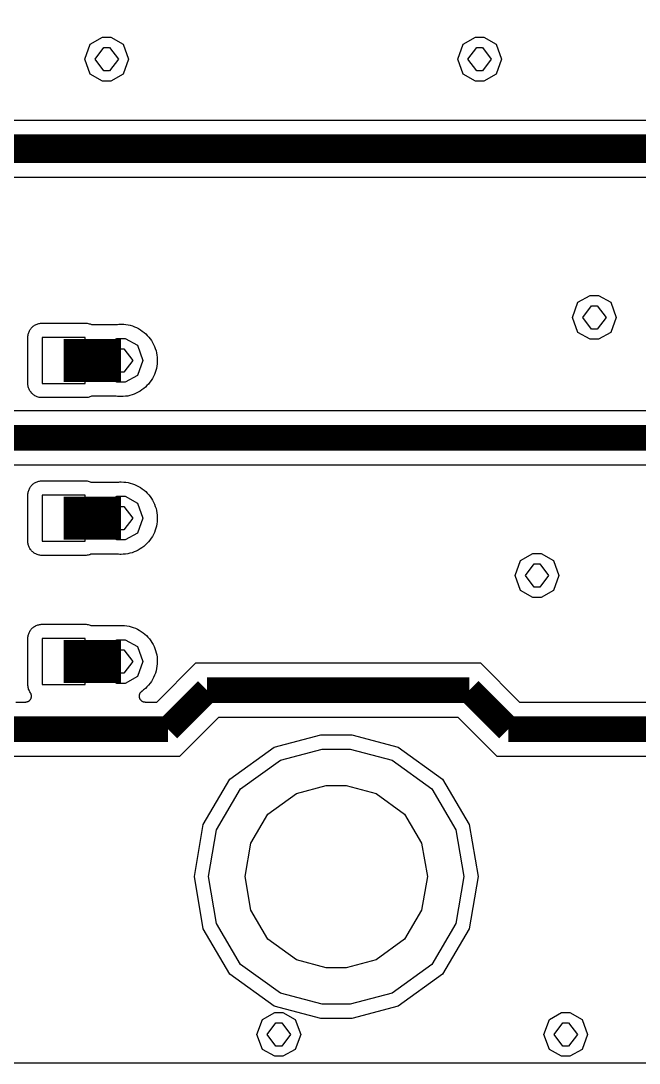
# Model space of a CAD drawing. Extents: x -0.15 to 4.85, y -1.33 to 3.4.
# Drawn here: x 1.004 to 1.428, y 0.02 to 0.735 of the extents above; entities that cross this region are included whole.
import ezdxf

# ---------------------------------------------------------------- set-up
doc = ezdxf.new("R2010")
doc.units = 0
doc.layers.get('0').update_dxf_attribs({"linetype": 'CONTINUOUS'})

msp = doc.modelspace()

# ---------------------------------------------------------------- linework, layer by layer
at = {"color": 0}
for points in [[(4.68501, 0.019677), (0.019705, 0.019677), (0.019705, 2.69688)], [(0.907617, 0.735443), (0.907835, 0.734846), (0.908051, 0.734303), (0.908214, 0.733707), (0.908322, 0.73311), (0.908431, 0.732512), (0.908485, 0.731917), (0.908485, 0.731319), (0.908485, 0.664858), (0.919065, 0.664858), (0.919444, 0.665076), (0.920856, 0.665618), (0.922157, 0.666053), (0.923514, 0.666378), (0.924869, 0.666649), (0.926281, 0.666813), (0.927636, 0.666813), (1.64292, 0.666813), (1.9655, 0.989457)], [(1.65925, 0.627478), (0.927636, 0.627478)], [(0.903657, 0.467539), (2.246, 0.467539)], [(2.246, 0.430104), (0.903657, 0.430104)], [(1.0005, 0.267507), (1.00739, 0.267507), (1.00777, 0.267561), (1.00799, 0.267561), (1.00826, 0.267615), (1.00847, 0.267669), (1.00869, 0.267778), (1.00896, 0.267832), (1.00918, 0.26794), (1.0094, 0.268049), (1.00961, 0.268211), (1.00978, 0.268321), (1.00999, 0.268483), (1.01016, 0.268646), (1.01032, 0.268863), (1.01048, 0.269025), (1.01064, 0.269243), (1.01075, 0.26946), (1.01092, 0.269622), (1.01102, 0.269893), (1.01108, 0.270111), (1.01119, 0.270328), (1.01124, 0.270544), (1.0113, 0.270815), (1.01135, 0.271033), (1.01135, 0.271304), (1.01135, 0.271521), (1.01135, 0.271793), (1.01135, 0.27201), (1.0113, 0.272281), (1.01124, 0.272497), (1.01119, 0.272769), (1.01108, 0.272986), (1.01102, 0.273203), (1.01092, 0.273419), (1.01075, 0.273638), (1.01064, 0.273854), (1.01027, 0.274451), (1.00994, 0.275047), (1.00967, 0.275644), (1.0094, 0.276242), (1.00923, 0.276892), (1.00907, 0.277543), (1.00896, 0.278194), (1.00885, 0.278846), (1.00885, 0.279496), (1.00885, 0.311018), (1.00891, 0.311994), (1.00896, 0.312592), (1.00907, 0.313187), (1.00923, 0.313785), (1.00945, 0.314328), (1.00967, 0.314924), (1.00988, 0.315467), (1.01021, 0.31601), (1.01054, 0.316497), (1.01086, 0.316986), (1.01124, 0.317474), (1.01167, 0.317908), (1.01211, 0.318342), (1.01254, 0.318722), (1.01303, 0.319101), (1.01352, 0.319426), (1.01406, 0.319699), (1.01461, 0.319969), (1.01515, 0.32024), (1.01574, 0.320404), (1.01629, 0.320567), (1.01688, 0.320729), (1.01748, 0.320783), (1.01808, 0.320838), (1.01867, 0.320892), (1.01867, 0.320892), (1.04824, 0.320892), (1.04895, 0.320838), (1.0496, 0.320783), (1.05025, 0.320675), (1.0509, 0.320513), (1.05155, 0.320294), (1.05215, 0.320078), (1.05253, 0.319915), (1.0694, 0.319915), (1.06956, 0.319915), (1.07043, 0.320024), (1.07125, 0.320078), (1.07206, 0.320132), (1.07282, 0.320132), (1.07526, 0.320024), (1.07678, 0.319807), (1.0783, 0.319536), (1.07976, 0.319156), (1.08123, 0.318668), (1.08264, 0.318125), (1.084, 0.317474), (1.08535, 0.316768), (1.08665, 0.315954), (1.0879, 0.315032), (1.08904, 0.31411), (1.09018, 0.313079), (1.09127, 0.31194), (1.09224, 0.310801), (1.09316, 0.309607), (1.09398, 0.308306), (1.09474, 0.307003), (1.09544, 0.305647), (1.09604, 0.304236), (1.09653, 0.302771), (1.09696, 0.301307), (1.09729, 0.299842), (1.0975, 0.298322), (1.09761, 0.296803), (1.09767, 0.295285), (1.09761, 0.293657), (1.09745, 0.292083), (1.09723, 0.29051), (1.09685, 0.288936), (1.09642, 0.287418), (1.09582, 0.285899), (1.09517, 0.284433), (1.09447, 0.283024), (1.0936, 0.281667), (1.09268, 0.280364), (1.0917, 0.279117), (1.09061, 0.277924), (1.08948, 0.276838), (1.08823, 0.275807), (1.08698, 0.274831), (1.08671, 0.274668), (1.08654, 0.274506), (1.08638, 0.274287), (1.08617, 0.274125), (1.08606, 0.273908), (1.08589, 0.273746), (1.08579, 0.273529), (1.08568, 0.273311), (1.08557, 0.273094), (1.08546, 0.272824), (1.08541, 0.272607), (1.08535, 0.272389), (1.0853, 0.272118), (1.08524, 0.271901), (1.08524, 0.271629), (1.08524, 0.271413), (1.08524, 0.271142), (1.0853, 0.270925), (1.08535, 0.270653), (1.08541, 0.270436), (1.08546, 0.270165), (1.08557, 0.269947), (1.08568, 0.269731), (1.08579, 0.269514), (1.08595, 0.269297), (1.08606, 0.269135), (1.08622, 0.268917), (1.08638, 0.268754), (1.08654, 0.268592), (1.08676, 0.268429), (1.08692, 0.268267), (1.08714, 0.268103), (1.08736, 0.267994), (1.08758, 0.267886), (1.08779, 0.267778), (1.08806, 0.267724), (1.08828, 0.267669), (1.08855, 0.267615), (1.08877, 0.267561), (1.08904, 0.267561), (1.08926, 0.267507), (1.0974, 0.267507), (1.12414, 0.294308), (1.31956, 0.294308), (1.34631, 0.267507), (2.246, 0.267507)], [(2.246, 0.230126), (1.33085, 0.230126), (1.30405, 0.256872), (1.13966, 0.256872), (1.11286, 0.230126), (0.903657, 0.230126)]]:
    msp.add_lwpolyline(points, dxfattribs=at)
for points in [[(1.063, 0.723669), (1.06577, 0.723669), (1.07423, 0.719004), (1.07797, 0.708696), (1.07423, 0.698388), (1.06577, 0.693668), (1.063, 0.693668), (1.06018, 0.693668), (1.05171, 0.698388), (1.04797, 0.708696), (1.05171, 0.719004), (1.06018, 0.723669), (1.063, 0.723669)], [(1.31891, 0.723669), (1.32168, 0.723669), (1.33014, 0.719004), (1.33389, 0.708696), (1.33014, 0.698388), (1.32168, 0.693668), (1.31891, 0.693668), (1.31609, 0.693668), (1.30763, 0.698388), (1.30388, 0.708696), (1.30763, 0.719004), (1.31609, 0.723669), (1.31891, 0.723669)], [(1.39764, 0.546478), (1.4004, 0.546478), (1.40886, 0.541813), (1.41261, 0.531504), (1.40886, 0.521196), (1.4004, 0.516475), (1.39764, 0.516475), (1.39482, 0.516475), (1.38635, 0.521196), (1.38261, 0.531504), (1.38635, 0.541813), (1.39482, 0.546478), (1.39764, 0.546478)], [(1.00885, 0.517724), (1.00891, 0.5187), (1.00896, 0.519297), (1.00907, 0.519893), (1.00923, 0.520436), (1.00945, 0.521033), (1.00967, 0.521575), (1.00988, 0.522172), (1.01021, 0.522661), (1.01054, 0.523203), (1.01086, 0.523692), (1.01124, 0.524125), (1.01167, 0.524614), (1.01211, 0.524993), (1.01254, 0.525428), (1.01303, 0.525753), (1.01352, 0.526079), (1.01406, 0.526404), (1.01461, 0.526675), (1.01515, 0.526892), (1.01574, 0.52711), (1.01629, 0.527272), (1.01688, 0.527381), (1.01748, 0.527489), (1.01808, 0.527543), (1.01867, 0.527543), (1.04824, 0.527543), (1.04895, 0.527543), (1.0496, 0.527489), (1.05025, 0.527326), (1.0509, 0.527164), (1.05155, 0.527001), (1.05215, 0.526729), (1.05253, 0.526567), (1.0694, 0.526567), (1.06956, 0.526621), (1.07043, 0.526675), (1.07125, 0.526783), (1.07206, 0.526783), (1.07282, 0.526838), (1.07466, 0.526729), (1.07618, 0.526567), (1.0777, 0.52635), (1.07917, 0.526024), (1.08063, 0.52559), (1.08204, 0.525047), (1.08345, 0.524451), (1.08481, 0.523746), (1.08611, 0.522986), (1.08741, 0.522118), (1.08861, 0.521196), (1.08975, 0.520165), (1.09083, 0.519079), (1.09186, 0.517994), (1.09278, 0.516747), (1.09365, 0.515499), (1.09447, 0.514197), (1.09517, 0.512894), (1.09577, 0.511485), (1.09631, 0.510074), (1.0968, 0.508608), (1.09712, 0.50709), (1.0974, 0.505625), (1.09761, 0.504106), (1.09767, 0.502586), (1.09767, 0.501068), (1.09756, 0.499549), (1.0974, 0.498029), (1.09707, 0.49651), (1.09669, 0.495046), (1.09626, 0.493581), (1.09566, 0.492169), (1.09501, 0.490814), (1.0943, 0.489457), (1.09349, 0.488156), (1.09262, 0.486907), (1.09164, 0.485714), (1.09061, 0.484629), (1.08953, 0.483544), (1.08834, 0.482567), (1.08714, 0.481644), (1.08589, 0.480831), (1.08454, 0.480072), (1.08318, 0.479367), (1.08177, 0.478769), (1.08036, 0.478281), (1.0789, 0.477847), (1.07738, 0.477522), (1.07586, 0.477304), (1.07434, 0.477142), (1.07282, 0.477142), (1.07195, 0.477142), (1.07114, 0.477196), (1.07032, 0.47725), (1.06956, 0.477358), (1.0694, 0.477358), (1.05253, 0.477358), (1.05215, 0.477196), (1.0515, 0.476925), (1.05085, 0.476708), (1.0502, 0.476544), (1.04954, 0.476436), (1.04889, 0.476382), (1.04824, 0.476382), (1.01867, 0.476382), (1.01775, 0.476436), (1.01716, 0.47649), (1.01656, 0.4766), (1.01596, 0.476763), (1.01536, 0.476925), (1.01482, 0.477142), (1.01428, 0.477412), (1.01374, 0.477685), (1.01325, 0.47801), (1.01276, 0.47839), (1.01227, 0.478769), (1.01184, 0.479149), (1.0114, 0.479583), (1.01102, 0.480072), (1.01064, 0.48056), (1.01032, 0.481049), (1.00999, 0.48159), (1.00972, 0.482133), (1.00951, 0.482676), (1.00929, 0.483218), (1.00912, 0.483815), (1.00902, 0.484413), (1.00891, 0.485008), (1.00885, 0.485606), (1.00885, 0.486203), (1.00885, 0.517724)], [(1.04824, 0.517724), (1.01867, 0.517724), (1.01867, 0.486203), (1.04824, 0.486203), (1.04824, 0.517724)], [(1.07282, 0.516964), (1.07559, 0.516964), (1.08405, 0.512299), (1.08779, 0.50199), (1.08405, 0.491682), (1.07559, 0.486961), (1.07282, 0.486961), (1.07, 0.486961), (1.06159, 0.491682), (1.05784, 0.50199), (1.06159, 0.512299), (1.07, 0.516964), (1.07282, 0.516964)], [(1.00885, 0.409433), (1.00891, 0.41041), (1.00896, 0.411007), (1.00907, 0.411604), (1.00923, 0.4122), (1.00945, 0.412743), (1.00967, 0.41334), (1.00988, 0.413882), (1.01021, 0.414425), (1.01054, 0.414912), (1.01086, 0.415401), (1.01124, 0.41589), (1.01167, 0.416324), (1.01211, 0.416758), (1.01254, 0.417137), (1.01303, 0.417517), (1.01352, 0.417843), (1.01406, 0.418114), (1.01461, 0.418385), (1.01515, 0.418657), (1.01574, 0.418819), (1.01629, 0.418982), (1.01688, 0.419144), (1.01748, 0.419199), (1.01808, 0.419253), (1.01867, 0.419308), (1.04824, 0.419308), (1.04895, 0.419253), (1.0496, 0.419199), (1.05025, 0.41909), (1.0509, 0.418928), (1.05155, 0.418711), (1.05215, 0.418494), (1.05253, 0.418331), (1.0694, 0.418331), (1.06956, 0.418331), (1.07043, 0.41844), (1.07125, 0.418494), (1.07206, 0.418549), (1.07282, 0.418549), (1.07466, 0.418494), (1.07618, 0.418331), (1.0777, 0.41806), (1.07917, 0.417735), (1.08063, 0.4173), (1.08204, 0.416758), (1.08345, 0.416161), (1.08481, 0.415456), (1.08611, 0.414696), (1.08741, 0.413828), (1.08861, 0.412906), (1.08975, 0.411929), (1.09083, 0.410844), (1.09186, 0.409704), (1.09278, 0.408511), (1.09365, 0.407264), (1.09447, 0.405961), (1.09517, 0.404606), (1.09577, 0.403194), (1.09631, 0.401783), (1.0968, 0.400319), (1.09712, 0.398854), (1.0974, 0.397335), (1.09761, 0.395815), (1.09767, 0.394297), (1.09767, 0.392778), (1.09756, 0.391258), (1.0974, 0.389739), (1.09707, 0.388275), (1.09669, 0.386756), (1.09626, 0.385344), (1.09566, 0.383935), (1.09501, 0.382524), (1.0943, 0.381168), (1.09349, 0.379919), (1.09262, 0.378672), (1.09164, 0.377478), (1.09061, 0.376339), (1.08953, 0.375308), (1.08834, 0.374278), (1.08714, 0.37341), (1.08589, 0.372542), (1.08454, 0.371782), (1.08318, 0.371131), (1.08177, 0.370533), (1.08036, 0.369992), (1.0789, 0.369611), (1.07738, 0.369286), (1.07586, 0.369015), (1.07434, 0.368906), (1.07282, 0.368851), (1.07195, 0.368851), (1.07114, 0.368906), (1.07032, 0.368961), (1.06956, 0.369069), (1.0694, 0.369069), (1.05253, 0.369069), (1.05215, 0.368906), (1.0515, 0.368635), (1.05085, 0.368472), (1.0502, 0.36831), (1.04954, 0.368201), (1.04889, 0.368147), (1.04824, 0.368093), (1.01867, 0.368093), (1.01775, 0.368147), (1.01716, 0.368201), (1.01656, 0.368364), (1.01596, 0.368472), (1.01536, 0.368689), (1.01482, 0.368906), (1.01428, 0.369178), (1.01374, 0.369449), (1.01325, 0.369774), (1.01276, 0.3701), (1.01227, 0.370479), (1.01184, 0.370914), (1.0114, 0.371347), (1.01102, 0.371782), (1.01064, 0.372269), (1.01032, 0.372758), (1.00999, 0.373301), (1.00972, 0.373843), (1.00951, 0.374386), (1.00929, 0.374982), (1.00912, 0.375579), (1.00902, 0.376176), (1.00891, 0.376774), (1.00885, 0.377369), (1.00885, 0.377967), (1.00885, 0.409433)], [(1.04824, 0.409433), (1.01867, 0.409433), (1.01867, 0.377967), (1.04824, 0.377967), (1.04824, 0.409433)], [(1.07282, 0.408674), (1.07559, 0.408674), (1.08405, 0.404008), (1.08779, 0.3937), (1.08405, 0.383446), (1.07559, 0.378726), (1.07282, 0.378726), (1.07, 0.378726), (1.06159, 0.383446), (1.05784, 0.3937), (1.06159, 0.404008), (1.07, 0.408674), (1.07282, 0.408674)], [(1.35825, 0.36934), (1.36101, 0.36934), (1.36948, 0.364675), (1.37322, 0.354367), (1.36948, 0.344058), (1.36101, 0.339338), (1.35825, 0.339338), (1.35542, 0.339338), (1.34702, 0.344058), (1.34327, 0.354367), (1.34702, 0.364675), (1.35542, 0.36934), (1.35825, 0.36934)], [(1.04824, 0.311018), (1.01867, 0.311018), (1.01867, 0.279551), (1.04824, 0.279551), (1.04824, 0.311018)], [(1.07282, 0.310258), (1.07559, 0.310258), (1.08405, 0.305593), (1.08779, 0.295285), (1.08405, 0.284976), (1.07559, 0.280256), (1.07282, 0.280256), (1.07, 0.280256), (1.06159, 0.284976), (1.05784, 0.295285), (1.06159, 0.305593), (1.07, 0.310258), (1.07282, 0.310258)], [(1.2205, 0.244992), (1.23113, 0.244992), (1.26303, 0.236636), (1.29347, 0.21461), (1.3117, 0.183414), (1.31783, 0.147661), (1.3117, 0.111907), (1.29347, 0.080712), (1.26303, 0.058685), (1.23113, 0.050276), (1.2205, 0.050276), (1.20981, 0.050276), (1.17785, 0.058685), (1.14742, 0.080712), (1.12919, 0.111907), (1.12311, 0.147661), (1.12919, 0.183414), (1.14742, 0.21461), (1.17785, 0.236636), (1.20981, 0.244992), (1.2205, 0.244992)], [(1.2205, 0.235117), (1.23005, 0.235117), (1.25875, 0.227631), (1.28609, 0.207828), (1.30247, 0.179779), (1.30795, 0.147661), (1.30247, 0.115543), (1.28609, 0.087494), (1.25875, 0.067691), (1.23005, 0.06015), (1.2205, 0.06015), (1.21089, 0.06015), (1.18219, 0.067691), (1.15485, 0.087494), (1.13841, 0.115543), (1.13293, 0.147661), (1.13841, 0.179779), (1.15485, 0.207828), (1.18219, 0.227631), (1.21089, 0.235117), (1.2205, 0.235117)], [(1.18111, 0.054345), (1.18388, 0.054345), (1.19234, 0.049679), (1.19608, 0.039371), (1.19234, 0.029117), (1.18388, 0.024397), (1.18111, 0.024397), (1.17829, 0.024397), (1.16982, 0.029117), (1.16608, 0.039371), (1.16982, 0.049679), (1.17829, 0.054345), (1.18111, 0.054345)], [(1.37794, 0.054345), (1.38071, 0.054345), (1.38917, 0.049679), (1.39292, 0.039371), (1.38917, 0.029117), (1.38071, 0.024397), (1.37794, 0.024397), (1.37512, 0.024397), (1.36671, 0.029117), (1.36297, 0.039371), (1.36671, 0.049679), (1.37512, 0.054345), (1.37794, 0.054345)]]:
    msp.add_lwpolyline(points, close=True, dxfattribs=at)
at = {"color": 7}
for points in [[(1.063, 0.716671), (1.06495, 0.716671), (1.07097, 0.708696), (1.06495, 0.700667), (1.063, 0.700667), (1.06099, 0.700667), (1.05497, 0.708696), (1.06099, 0.716671), (1.063, 0.716671)], [(1.31891, 0.716671), (1.32087, 0.716671), (1.32689, 0.708696), (1.32087, 0.700667), (1.31891, 0.700667), (1.31691, 0.700667), (1.31088, 0.708696), (1.31691, 0.716671), (1.31891, 0.716671)], [(1.39764, 0.539479), (1.39958, 0.539479), (1.40561, 0.531504), (1.39958, 0.523475), (1.39764, 0.523475), (1.39563, 0.523475), (1.38961, 0.531504), (1.39563, 0.539479), (1.39764, 0.539479)], [(1.07282, 0.509965), (1.07477, 0.509965), (1.08079, 0.50199), (1.07477, 0.493961), (1.07282, 0.493961), (1.07081, 0.493961), (1.06484, 0.50199), (1.07081, 0.509965), (1.07282, 0.509965)], [(1.07282, 0.401675), (1.07477, 0.401675), (1.08079, 0.3937), (1.07477, 0.385725), (1.07282, 0.385725), (1.07081, 0.385725), (1.06484, 0.3937), (1.07081, 0.401675), (1.07282, 0.401675)], [(1.35825, 0.362342), (1.3602, 0.362342), (1.36622, 0.354367), (1.3602, 0.346336), (1.35825, 0.346336), (1.35624, 0.346336), (1.35027, 0.354367), (1.35624, 0.362342), (1.35825, 0.362342)], [(1.07282, 0.30326), (1.07477, 0.30326), (1.08079, 0.295285), (1.07477, 0.287254), (1.07282, 0.287254), (1.07081, 0.287254), (1.06484, 0.295285), (1.07081, 0.30326), (1.07282, 0.30326)], [(1.2205, 0.210161), (1.22733, 0.210161), (1.24784, 0.204789), (1.26737, 0.190629), (1.27909, 0.17061), (1.283, 0.147661), (1.27909, 0.124711), (1.26737, 0.104692), (1.24784, 0.090532), (1.22733, 0.085161), (1.2205, 0.085161), (1.21366, 0.085161), (1.19315, 0.090532), (1.17362, 0.104692), (1.1619, 0.124711), (1.158, 0.147661), (1.1619, 0.17061), (1.17362, 0.190629), (1.19315, 0.204789), (1.21366, 0.210161), (1.2205, 0.210161)], [(1.18111, 0.047346), (1.18306, 0.047346), (1.18908, 0.039371), (1.18306, 0.031395), (1.18111, 0.031395), (1.1791, 0.031395), (1.17308, 0.039371), (1.1791, 0.047346), (1.18111, 0.047346)], [(1.37794, 0.047346), (1.37989, 0.047346), (1.38592, 0.039371), (1.37989, 0.031395), (1.37794, 0.031395), (1.37593, 0.031395), (1.36997, 0.039371), (1.37593, 0.047346), (1.37794, 0.047346)]]:
    msp.add_lwpolyline(points, close=True, dxfattribs=at)
at = {"color": 0}
for points, const_width in [([(1.65111, 0.647172), (0.927636, 0.647172)], 0.019685), ([(1.07282, 0.50199), (1.03348, 0.50199)], 0.029528), ([(0.742144, 0.448822), (2.41733, 0.448822)], 0.017716), ([(1.03348, 0.3937), (1.07282, 0.3937)], 0.029528), ([(1.03348, 0.295285), (1.07282, 0.295285)], 0.029528), ([(1.1319, 0.27559), (1.1051, 0.248843)], 0.017716), ([(1.31181, 0.27559), (1.1319, 0.27559)], 0.017716), ([(1.33861, 0.248843), (1.31181, 0.27559)], 0.017716), ([(1.1051, 0.248843), (0.735417, 0.248843)], 0.017716), ([(2.41418, 0.248843), (1.33861, 0.248843)], 0.017716)]:
    msp.add_lwpolyline(points, dxfattribs=dict(at, const_width=const_width))

doc.saveas('drawing.dxf')
